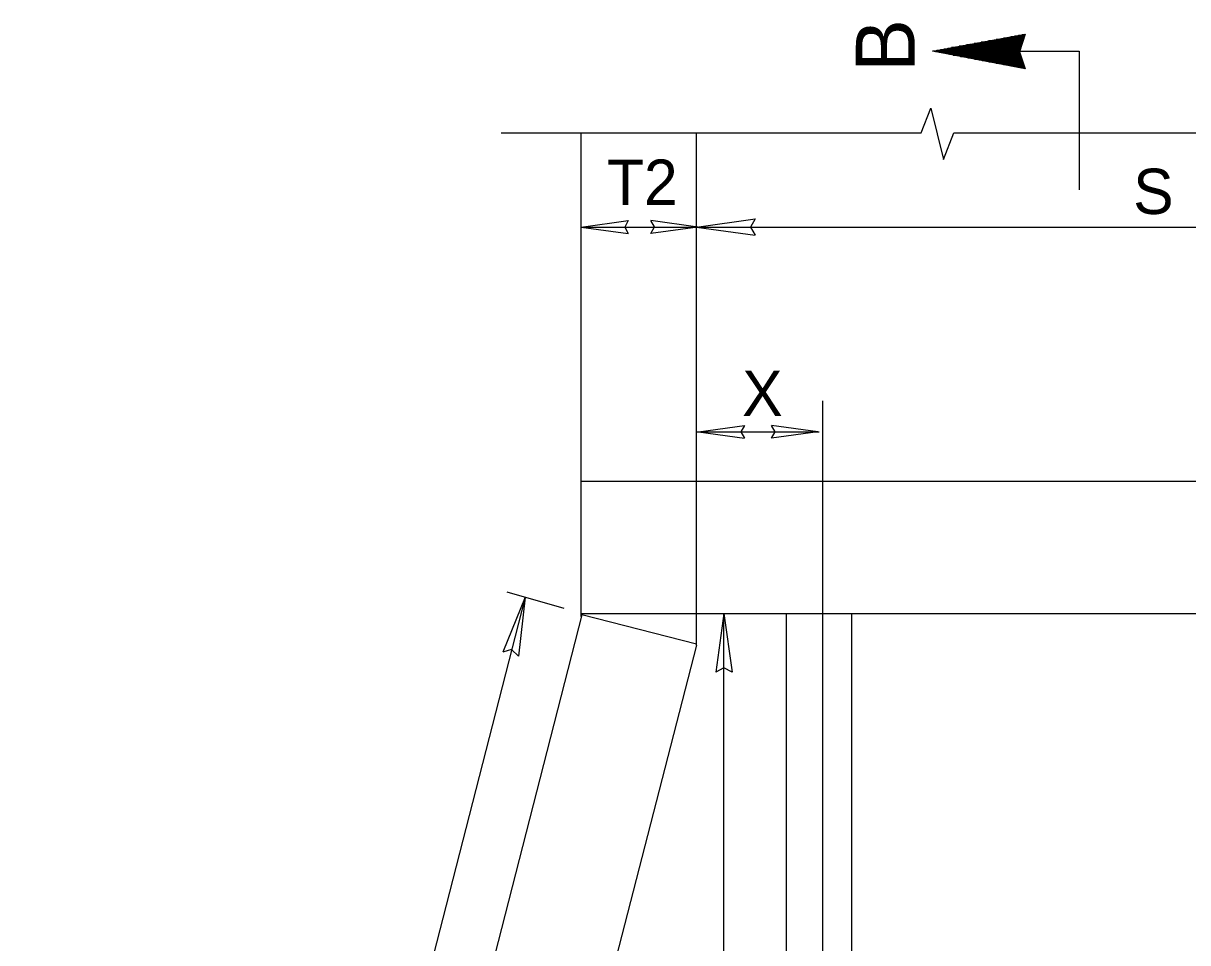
# Model space of a CAD drawing. Extents: x 198551 to 198923, y 47219 to 47520.
# Drawn here: x 198602.06 to 198635.8, y 47329.82 to 47356.46 of the extents above; entities that cross this region are included whole.
import ezdxf

# ---------------------------------------------------------------- set-up
doc = ezdxf.new("R2010")
doc.units = 0
doc.layers.add('Level 1', color=7, linetype='Continuous')

msp = doc.modelspace()

# ---------------------------------------------------------------- linework, layer by layer
at = {"layer": 'Level 1'}
for p, q in [((198630.871, 47356.107), (198630.871, 47355.188)), ((198630.884, 47356.107), (198630.884, 47355.175)), ((198631.081, 47356.107), (198630.897, 47356.107)), ((198630.91, 47356.107), (198630.91, 47355.175)), ((198630.924, 47356.107), (198630.924, 47355.648)), ((198630.95, 47356.12), (198630.95, 47355.713)), ((198630.963, 47356.12), (198630.963, 47355.766)), ((198630.989, 47356.12), (198630.989, 47355.831)), ((198631.081, 47356.12), (198631.002, 47356.12)), ((198631.002, 47356.12), (198631.002, 47355.884)), ((198631.029, 47356.133), (198631.029, 47355.949)), ((198631.042, 47356.133), (198631.042, 47356.002)), ((198631.068, 47356.133), (198631.068, 47356.068)), ((198631.081, 47356.146), (198631.081, 47356.12)), ((198629.02, 47355.766), (198629.02, 47355.529)), ((198629.034, 47355.766), (198629.034, 47355.529)), ((198629.06, 47355.766), (198629.06, 47355.529)), ((198629.073, 47355.779), (198629.073, 47355.516)), ((198630.963, 47355.766), (198629.073, 47355.766)), ((198629.099, 47355.779), (198629.099, 47355.516)), ((198629.112, 47355.779), (198629.112, 47355.516)), ((198629.139, 47355.779), (198629.139, 47355.516)), ((198629.152, 47355.792), (198629.152, 47355.503)), ((198630.976, 47355.792), (198629.178, 47355.792)), ((198629.178, 47355.792), (198629.178, 47355.503)), ((198629.191, 47355.792), (198629.191, 47355.503)), ((198629.217, 47355.792), (198629.217, 47355.49)), ((198629.23, 47355.805), (198629.23, 47355.49)), ((198629.257, 47355.805), (198629.257, 47355.49)), ((198629.27, 47355.805), (198629.27, 47355.49)), ((198630.976, 47355.805), (198629.283, 47355.805)), ((198629.296, 47355.818), (198629.296, 47355.477)), ((198629.309, 47355.818), (198629.309, 47355.477)), ((198629.335, 47355.818), (198629.335, 47355.477)), ((198629.349, 47355.818), (198629.349, 47355.464)), ((198629.375, 47355.831), (198629.375, 47355.464)), ((198630.989, 47355.831), (198629.388, 47355.831)), ((198629.388, 47355.831), (198629.388, 47355.464)), ((198629.414, 47355.831), (198629.414, 47355.464)), ((198629.427, 47355.831), (198629.427, 47355.451)), ((198629.454, 47355.844), (198629.454, 47355.451)), ((198629.467, 47355.844), (198629.467, 47355.451)), ((198630.989, 47355.844), (198629.493, 47355.844)), ((198629.493, 47355.844), (198629.493, 47355.438)), ((198629.506, 47355.858), (198629.506, 47355.438)), ((198629.532, 47355.858), (198629.532, 47355.438)), ((198629.545, 47355.858), (198629.545, 47355.438)), ((198629.572, 47355.858), (198629.572, 47355.424)), ((198629.585, 47355.871), (198629.585, 47355.424)), ((198631.002, 47355.871), (198629.611, 47355.871)), ((198629.611, 47355.871), (198629.611, 47355.424)), ((198629.624, 47355.871), (198629.624, 47355.411)), ((198629.65, 47355.871), (198629.65, 47355.411)), ((198629.664, 47355.884), (198629.664, 47355.411)), ((198629.69, 47355.884), (198629.69, 47355.411)), ((198629.703, 47355.884), (198629.703, 47355.398)), ((198631.002, 47355.884), (198629.716, 47355.884)), ((198629.729, 47355.897), (198629.729, 47355.398)), ((198629.742, 47355.897), (198629.742, 47355.398)), ((198629.769, 47355.897), (198629.769, 47355.385)), ((198629.782, 47355.897), (198629.782, 47355.385)), ((198629.808, 47355.91), (198629.808, 47355.385)), ((198631.015, 47355.91), (198629.821, 47355.91)), ((198629.821, 47355.91), (198629.821, 47355.385)), ((198629.847, 47355.91), (198629.847, 47355.372)), ((198629.86, 47355.923), (198629.86, 47355.372)), ((198629.887, 47355.923), (198629.887, 47355.372)), ((198629.9, 47355.923), (198629.9, 47355.359)), ((198631.015, 47355.923), (198629.926, 47355.923)), ((198629.926, 47355.923), (198629.926, 47355.359)), ((198629.939, 47355.936), (198629.939, 47355.359)), ((198629.965, 47355.936), (198629.965, 47355.359)), ((198629.979, 47355.936), (198629.979, 47355.346)), ((198630.005, 47355.936), (198630.005, 47355.346)), ((198630.018, 47355.949), (198630.018, 47355.346)), ((198631.029, 47355.949), (198630.031, 47355.949)), ((198630.044, 47355.949), (198630.044, 47355.346)), ((198630.057, 47355.949), (198630.057, 47355.333)), ((198630.084, 47355.963), (198630.084, 47355.333)), ((198630.097, 47355.963), (198630.097, 47355.333)), ((198630.123, 47355.963), (198630.123, 47355.319)), ((198630.136, 47355.963), (198630.136, 47355.319)), ((198631.029, 47355.963), (198630.149, 47355.963)), ((198630.162, 47355.976), (198630.162, 47355.319)), ((198630.175, 47355.976), (198630.175, 47355.319)), ((198630.202, 47355.976), (198630.202, 47355.306)), ((198630.215, 47355.976), (198630.215, 47355.306)), ((198630.241, 47355.989), (198630.241, 47355.306)), ((198631.042, 47355.989), (198630.254, 47355.989)), ((198630.254, 47355.989), (198630.254, 47355.293)), ((198630.28, 47355.989), (198630.28, 47355.293)), ((198630.294, 47356.002), (198630.294, 47355.293)), ((198630.32, 47356.002), (198630.32, 47355.293)), ((198630.333, 47356.002), (198630.333, 47355.28)), ((198631.042, 47356.002), (198630.359, 47356.002)), ((198630.359, 47356.002), (198630.359, 47355.28)), ((198630.372, 47356.015), (198630.372, 47355.28)), ((198630.399, 47356.015), (198630.399, 47355.267)), ((198630.412, 47356.015), (198630.412, 47355.267)), ((198630.438, 47356.015), (198630.438, 47355.267)), ((198630.451, 47356.028), (198630.451, 47355.267)), ((198631.055, 47356.028), (198630.464, 47356.028)), ((198630.477, 47356.028), (198630.477, 47355.254)), ((198630.49, 47356.028), (198630.49, 47355.254)), ((198630.517, 47356.041), (198630.517, 47355.254)), ((198630.53, 47356.041), (198630.53, 47355.241)), ((198630.556, 47356.041), (198630.556, 47355.241)), ((198631.055, 47356.041), (198630.569, 47356.041)), ((198630.569, 47356.041), (198630.569, 47355.241)), ((198630.595, 47356.054), (198630.595, 47355.241)), ((198630.609, 47356.054), (198630.609, 47355.228)), ((198630.635, 47356.054), (198630.635, 47355.228)), ((198630.648, 47356.068), (198630.648, 47355.228)), ((198631.068, 47356.068), (198630.674, 47356.068)), ((198630.674, 47356.068), (198630.674, 47355.214)), ((198630.687, 47356.068), (198630.687, 47355.214)), ((198630.714, 47356.068), (198630.714, 47355.214)), ((198630.727, 47356.081), (198630.727, 47355.214)), ((198630.753, 47356.081), (198630.753, 47355.201)), ((198630.766, 47356.081), (198630.766, 47355.201)), ((198631.068, 47356.081), (198630.792, 47356.081)), ((198630.792, 47356.081), (198630.792, 47355.201)), ((198630.805, 47356.094), (198630.805, 47355.188)), ((198630.832, 47356.094), (198630.832, 47355.188)), ((198630.845, 47356.094), (198630.845, 47355.188)), ((198628.404, 47355.648), (198628.404, 47355.648)), ((198630.924, 47355.648), (198628.417, 47355.648)), ((198628.43, 47355.648), (198628.43, 47355.648)), ((198628.443, 47355.661), (198628.443, 47355.648)), ((198628.469, 47355.661), (198628.469, 47355.634)), ((198628.482, 47355.661), (198628.482, 47355.634)), ((198630.924, 47355.634), (198628.495, 47355.634)), ((198628.509, 47355.674), (198628.509, 47355.634)), ((198628.522, 47355.674), (198628.522, 47355.621)), ((198630.937, 47355.674), (198628.535, 47355.674)), ((198628.548, 47355.674), (198628.548, 47355.621)), ((198628.561, 47355.674), (198628.561, 47355.621)), ((198628.587, 47355.687), (198628.587, 47355.621)), ((198628.6, 47355.687), (198628.6, 47355.608)), ((198630.937, 47355.608), (198628.6, 47355.608)), ((198628.627, 47355.687), (198628.627, 47355.608)), ((198630.937, 47355.687), (198628.64, 47355.687)), ((198628.64, 47355.687), (198628.64, 47355.608)), ((198628.666, 47355.7), (198628.666, 47355.595)), ((198628.679, 47355.7), (198628.679, 47355.595)), ((198628.705, 47355.7), (198628.705, 47355.595)), ((198630.937, 47355.595), (198628.705, 47355.595)), ((198628.719, 47355.713), (198628.719, 47355.595)), ((198630.95, 47355.713), (198628.745, 47355.713)), ((198628.745, 47355.713), (198628.745, 47355.582)), ((198628.758, 47355.713), (198628.758, 47355.582)), ((198628.784, 47355.713), (198628.784, 47355.582)), ((198628.797, 47355.726), (198628.797, 47355.569)), ((198630.95, 47355.569), (198628.81, 47355.569)), ((198628.824, 47355.726), (198628.824, 47355.569)), ((198628.824, 47355.648), (198632.656, 47355.648)), ((198628.837, 47355.726), (198628.837, 47355.569)), ((198630.95, 47355.726), (198628.85, 47355.726)), ((198628.863, 47355.739), (198628.863, 47355.569)), ((198628.876, 47355.739), (198628.876, 47355.556)), ((198628.902, 47355.739), (198628.902, 47355.556)), ((198630.95, 47355.556), (198628.902, 47355.556)), ((198628.915, 47355.739), (198628.915, 47355.556)), ((198628.942, 47355.753), (198628.942, 47355.543)), ((198630.963, 47355.753), (198628.955, 47355.753)), ((198628.955, 47355.753), (198628.955, 47355.543)), ((198628.981, 47355.753), (198628.981, 47355.543)), ((198628.994, 47355.753), (198628.994, 47355.543)), ((198630.963, 47355.529), (198629.007, 47355.529)), ((198630.963, 47355.516), (198629.112, 47355.516)), ((198630.976, 47355.49), (198629.217, 47355.49)), ((198630.976, 47355.477), (198629.322, 47355.477)), ((198630.989, 47355.451), (198629.427, 47355.451)), ((198630.989, 47355.438), (198629.532, 47355.438)), ((198630.924, 47355.621), (198630.924, 47355.175)), ((198630.95, 47355.569), (198630.95, 47355.162)), ((198630.963, 47355.503), (198630.963, 47355.162)), ((198630.989, 47355.451), (198630.989, 47355.162)), ((198632.656, 47355.648), (198632.656, 47351.631)), ((198631.002, 47355.411), (198629.637, 47355.411)), ((198631.002, 47355.398), (198629.742, 47355.398)), ((198631.015, 47355.372), (198629.847, 47355.372)), ((198631.015, 47355.359), (198629.952, 47355.359)), ((198631.029, 47355.333), (198630.044, 47355.333)), ((198631.029, 47355.319), (198630.149, 47355.319)), ((198631.042, 47355.293), (198630.254, 47355.293)), ((198631.042, 47355.28), (198630.359, 47355.28)), ((198631.055, 47355.254), (198630.464, 47355.254)), ((198631.055, 47355.241), (198630.569, 47355.241)), ((198631.068, 47355.214), (198630.674, 47355.214)), ((198631.068, 47355.201), (198630.779, 47355.201)), ((198631.081, 47355.175), (198630.884, 47355.175)), ((198631.081, 47355.162), (198630.989, 47355.162)), ((198631.002, 47355.398), (198631.002, 47355.162)), ((198631.029, 47355.333), (198631.029, 47355.149)), ((198631.042, 47355.28), (198631.042, 47355.149)), ((198631.068, 47355.228), (198631.068, 47355.149)), ((198631.081, 47355.162), (198631.081, 47355.136)), ((198631.094, 47355.136), (198631.081, 47355.136)), ((198615.91, 47353.285), (198628.082, 47353.285)), ((198618.232, 47339.269), (198618.232, 47353.285)), ((198621.565, 47338.441), (198621.565, 47353.285)), ((198629.027, 47353.285), (198641.692, 47353.285)), ((198618.232, 47350.555), (198619.594, 47350.742)), ((198621.605, 47350.555), (198620.242, 47350.742)), ((198621.605, 47350.555), (198620.242, 47350.742)), ((198621.565, 47350.555), (198623.268, 47350.789)), ((198621.565, 47350.555), (198623.268, 47350.789)), ((198618.232, 47350.555), (198621.605, 47350.555)), ((198618.232, 47350.555), (198619.594, 47350.368)), ((198621.605, 47350.555), (198620.242, 47350.368)), ((198621.605, 47350.555), (198620.242, 47350.368)), ((198621.565, 47350.555), (198647.159, 47350.555)), ((198621.565, 47350.555), (198623.268, 47350.321)), ((198621.565, 47350.555), (198623.268, 47350.321)), ((198625.227, 47254.651), (198625.227, 47345.522)), ((198621.624, 47344.623), (198622.963, 47344.806)), ((198625.084, 47344.623), (198623.745, 47344.806)), ((198621.565, 47344.623), (198625.122, 47344.623)), ((198621.624, 47344.623), (198622.963, 47344.439)), ((198625.084, 47344.623), (198623.745, 47344.439)), ((198618.232, 47343.192), (198650.545, 47343.192)), ((198616.079, 47339.984), (198617.725, 47339.51)), ((198616.604, 47339.833), (198595.092, 47255.884)), ((198616.604, 47339.833), (198615.955, 47338.241)), ((198616.604, 47339.833), (198616.408, 47338.125)), ((198618.245, 47339.32), (198596.746, 47255.412)), ((198618.232, 47339.359), (198650.545, 47339.359)), ((198621.572, 47338.468), (198618.245, 47339.32)), ((198622.366, 47339.359), (198622.132, 47337.656)), ((198622.366, 47254.651), (198622.366, 47339.359)), ((198622.366, 47339.359), (198622.6, 47337.656)), ((198624.177, 47254.651), (198624.177, 47339.359)), ((198626.067, 47254.651), (198626.067, 47339.359)), ((198621.565, 47338.441), (198601.261, 47259.349))]:
    msp.add_line(p, q, dxfattribs=at)
msp.add_lwpolyline([(198631.094, 47355.136), (198628.404, 47355.648), (198631.094, 47356.146), (198630.924, 47355.634)], close=True, dxfattribs=at)
for points in [[(198628.082, 47353.285), (198628.355, 47353.996), (198628.723, 47352.508), (198629.027, 47353.285)], [(198619.594, 47350.742), (198619.489, 47350.553), (198619.594, 47350.368)], [(198620.242, 47350.368), (198620.348, 47350.557), (198620.242, 47350.742)], [(198620.242, 47350.368), (198620.348, 47350.557), (198620.242, 47350.742)], [(198623.268, 47350.789), (198623.137, 47350.553), (198623.268, 47350.321)], [(198623.268, 47350.789), (198623.137, 47350.553), (198623.268, 47350.321)], [(198622.963, 47344.806), (198622.858, 47344.623), (198622.963, 47344.439)], [(198623.745, 47344.439), (198623.85, 47344.623), (198623.745, 47344.806)], [(198616.408, 47338.125), (198616.212, 47338.311), (198615.955, 47338.241)], [(198622.6, 47337.656), (198622.364, 47337.788), (198622.132, 47337.656)]]:
    msp.add_lwpolyline(points, dxfattribs=at)

# ---------------------------------------------------------------- texts
msp.add_text('B', height=1.706, rotation=90, dxfattribs=at).set_placement((198627.892, 47355.057))
for s, height, p in [('T2 ', 1.3125, (198618.975, 47351.198)), ('S', 1.313, (198634.222, 47350.933)), ('X', 1.313, (198622.894, 47345.085))]:
    msp.add_text(s, height=height, dxfattribs=at).set_placement(p)

doc.saveas('drawing.dxf')
